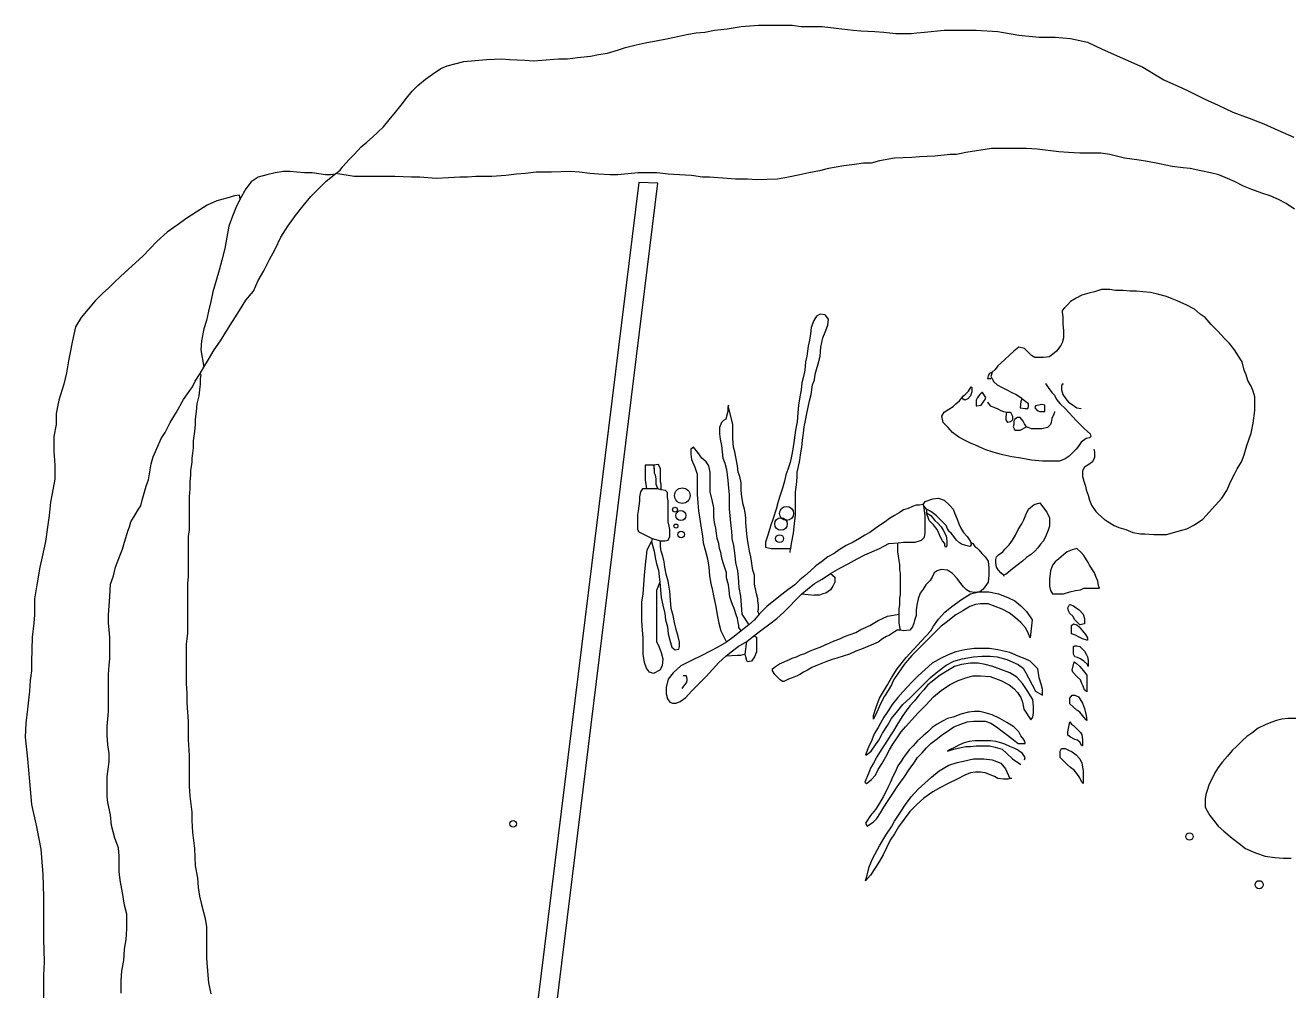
# Model space of a CAD drawing. Extents: x 0.1 to 15.9, y -3.2 to 14.4.
# Drawn here: x 3.96 to 11.34, y 8.73 to 14.38 of the extents above; entities that cross this region are included whole.
import ezdxf

# ---------------------------------------------------------------- set-up
doc = ezdxf.new("R2010")
doc.units = 0
doc.linetypes.add('HIDDEN', pattern=[0.375, 0.25, -0.125])
doc.layers.add('LAYER1', color=7, linetype='CONTINUOUS')

msp = doc.modelspace()

# ---------------------------------------------------------------- linework, layer by layer
at = {"layer": 'LAYER1', "color": 7, "linetype": 'CONTINUOUS'}
for points in [[(5.7696, 13.5059), (5.7736, 13.51), (5.7982, 13.5305), (5.8145, 13.5509), (5.8513, 13.5918), (5.88, 13.6204), (5.9208, 13.6654), (5.9536, 13.694), (5.9863, 13.7226), (6.019, 13.7513), (6.0517, 13.784), (6.0844, 13.8249), (6.1212, 13.8698), (6.1539, 13.9107), (6.1866, 13.9516), (6.2193, 13.9925), (6.2521, 14.0252), (6.297, 14.062), (6.3379, 14.0906), (6.387, 14.1234), (6.4238, 14.1397), (6.4688, 14.152), (6.5219, 14.1642), (6.6528, 14.1765), (6.7427, 14.1806), (6.7877, 14.1765), (6.8777, 14.1724), (6.9308, 14.1683), (7.0249, 14.1765), (7.0739, 14.1806), (7.1271, 14.1806), (7.1843, 14.1888), (7.262, 14.197), (7.307, 14.2051), (7.3602, 14.2133), (7.4256, 14.2338), (7.4665, 14.246), (7.5278, 14.2624), (7.581, 14.2746), (7.6546, 14.2869), (7.6955, 14.2951), (7.7527, 14.3074), (7.8222, 14.3237), (7.8795, 14.3319), (7.9285, 14.336), (7.9858, 14.3482), (8.0594, 14.3564), (8.1412, 14.3687), (8.2434, 14.3769), (8.272, 14.3769), (8.2925, 14.3769), (8.3334, 14.3769), (8.3783, 14.3769), (8.4397, 14.3769), (8.4928, 14.3687), (8.5623, 14.3687), (8.6155, 14.3687), (8.6973, 14.3605), (8.7954, 14.3482), (8.8404, 14.3442), (8.9222, 14.3401), (8.9753, 14.336), (9.0448, 14.3278), (9.1348, 14.3278), (9.1675, 14.3319), (9.2125, 14.336), (9.327, 14.3482), (9.4047, 14.3482), (9.4578, 14.3482), (9.5151, 14.3482), (9.6418, 14.3401), (9.7645, 14.3196), (9.8831, 14.3074), (9.9771, 14.3074), (10.0671, 14.2992), (10.1652, 14.2787), (10.2511, 14.2378), (10.3697, 14.1847), (10.4882, 14.1315), (10.6109, 14.0579), (10.7213, 14.0089), (10.7581, 13.9925), (10.8481, 13.9475), (10.9299, 13.9107), (11.0157, 13.8698), (11.1098, 13.833), (11.1956, 13.8003), (11.2774, 13.7635), (11.3715, 13.7226)], [(11.3756, 13.3015), (11.3265, 13.3342), (11.2815, 13.3587), (11.2324, 13.3792), (11.1834, 13.3955), (11.1261, 13.416), (11.0771, 13.4364), (11.028, 13.4609), (10.983, 13.4814), (10.9339, 13.5018), (10.8849, 13.5141), (10.8276, 13.5264), (10.7663, 13.5386), (10.7254, 13.5427), (10.66, 13.5509), (10.5864, 13.5673), (10.5169, 13.5795), (10.4678, 13.5877), (10.3819, 13.6), (10.2961, 13.6204), (10.2429, 13.6286), (10.1693, 13.6286), (10.1202, 13.6286), (10.0548, 13.6327), (9.9976, 13.6368), (9.8708, 13.6531), (9.8095, 13.6572), (9.6745, 13.6572), (9.605, 13.6572), (9.4537, 13.6327), (9.4006, 13.6204), (9.3638, 13.6204), (9.2738, 13.6122), (9.1839, 13.6081), (9.1389, 13.6041), (9.0367, 13.6), (8.9508, 13.5836), (8.9017, 13.5713), (8.8567, 13.5713), (8.8036, 13.5632), (8.7422, 13.555), (8.6523, 13.5386), (8.5991, 13.5264), (8.5378, 13.5141), (8.4846, 13.5018), (8.4192, 13.4896), (8.3538, 13.4773), (8.2311, 13.4732), (8.178, 13.4773), (8.1085, 13.4773), (8.0594, 13.4814), (7.9572, 13.4896), (7.9163, 13.4896), (7.8509, 13.4977), (7.7813, 13.5018), (7.7159, 13.5059), (7.6505, 13.5141), (7.5401, 13.5141), (7.4215, 13.5018), (7.3765, 13.5018), (7.307, 13.5059), (7.2579, 13.51), (7.1966, 13.5182), (7.1435, 13.5223), (7.0331, 13.5182), (6.9881, 13.5182), (6.9431, 13.5182), (6.8818, 13.51), (6.8286, 13.5059), (6.7673, 13.4977), (6.6855, 13.4937), (6.5914, 13.4937), (6.5424, 13.4896), (6.4974, 13.4896), (6.432, 13.4855), (6.3584, 13.4814), (6.2643, 13.4896), (6.2153, 13.4896), (6.1171, 13.4937), (6.064, 13.4937), (5.9945, 13.4937), (5.9413, 13.4937), (5.88, 13.4937), (5.7736, 13.51)], [(4.5183, 8.7177), (4.5183, 8.7913), (4.5224, 8.8486), (4.5347, 8.9099), (4.5388, 8.9753), (4.547, 9.0326), (4.551, 9.0939), (4.551, 9.1798), (4.5388, 9.2329), (4.5265, 9.3065), (4.5142, 9.3679), (4.5061, 9.4251), (4.5061, 9.4701), (4.5061, 9.5192), (4.502, 9.5682), (4.4815, 9.6255), (4.4611, 9.6991), (4.457, 9.7604), (4.4406, 9.834), (4.4365, 9.8708), (4.4365, 9.9199), (4.4365, 9.9853), (4.4488, 10.0712), (4.4488, 10.1202), (4.4406, 10.1693), (4.4365, 10.2266), (4.4365, 10.2797), (4.4447, 10.3656), (4.4447, 10.4065), (4.4447, 10.4882), (4.4447, 10.5291), (4.4447, 10.5823), (4.4488, 10.6355), (4.4529, 10.6723), (4.4529, 10.7172), (4.4529, 10.7581), (4.4529, 10.7949), (4.4488, 10.844), (4.4447, 10.8808), (4.4447, 10.9299), (4.4488, 10.983), (4.4529, 11.0362), (4.457, 11.1098), (4.4733, 11.1588), (4.4856, 11.2079), (4.5142, 11.2856), (4.5265, 11.3142), (4.5388, 11.3551), (4.5592, 11.4246), (4.5674, 11.4451), (4.5756, 11.4737), (4.5838, 11.49), (4.6001, 11.5146), (4.6206, 11.5473), (4.6328, 11.5677), (4.641, 11.6004), (4.6533, 11.6413), (4.6655, 11.6822), (4.6778, 11.719), (4.6942, 11.8131), (4.7064, 11.854), (4.7269, 11.903), (4.7514, 11.9603), (4.7759, 11.9971), (4.8046, 12.0543), (4.8414, 12.1157), (4.8822, 12.1893), (4.9068, 12.222), (4.9354, 12.2629), (4.9518, 12.2956), (4.9804, 12.3406), (5.0008, 12.3774), (5.0295, 12.4223), (5.0622, 12.4796), (5.099, 12.5327), (5.1562, 12.6227), (5.2094, 12.7086), (5.2462, 12.7699), (5.2911, 12.8231), (5.3198, 12.8844), (5.3525, 12.9416), (5.3852, 13.0071), (5.4179, 13.0684), (5.4506, 13.1379), (5.4915, 13.2033), (5.5365, 13.2647), (5.5815, 13.3219), (5.6264, 13.3751), (5.6673, 13.416), (5.7164, 13.465), (5.7736, 13.51)], [(4.9804, 12.3406), (4.9845, 12.3324), (4.9804, 12.3119), (4.9804, 12.2792), (4.9763, 12.2465), (4.9722, 12.2097), (4.9599, 12.1647), (4.9559, 12.1198), (4.9518, 12.0748), (4.9518, 12.0421), (4.9477, 12.0012), (4.9395, 11.948), (4.9395, 11.9071), (4.9354, 11.8744), (4.9313, 11.8458), (4.9313, 11.8213), (4.9231, 11.7763), (4.9231, 11.7477), (4.919, 11.7068), (4.919, 11.6659), (4.915, 11.6209), (4.915, 11.5841), (4.915, 11.5473), (4.915, 11.5187), (4.915, 11.4778), (4.915, 11.4287), (4.9109, 11.3878), (4.9109, 11.3347), (4.9109, 11.2938), (4.9109, 11.257), (4.9109, 11.2202), (4.9109, 11.1548), (4.9068, 11.1139), (4.9068, 11.073), (4.9068, 11.0362), (4.9068, 10.9994), (4.9068, 10.9585), (4.9068, 10.9176), (4.9068, 10.889), (4.9068, 10.8563), (4.9068, 10.8235), (4.9027, 10.7908), (4.8986, 10.7581), (4.8986, 10.7131), (4.8986, 10.6682), (4.8986, 10.6232), (4.8986, 10.5578), (4.8986, 10.5578), (4.8986, 10.5291), (4.9027, 10.4719), (4.9027, 10.4146), (4.9068, 10.3615), (4.9109, 10.3083), (4.9109, 10.2552), (4.9109, 10.202), (4.915, 10.108), (4.915, 10.0344), (4.915, 9.9281), (4.919, 9.8708), (4.9313, 9.7768), (4.9313, 9.7277), (4.9354, 9.6582), (4.9477, 9.5641), (4.9518, 9.4619), (4.964, 9.3924), (4.9681, 9.3352), (4.9763, 9.2861), (4.9886, 9.237), (5.009, 9.1552), (5.0172, 9.1062), (5.0172, 9.053), (5.0172, 8.9917), (5.0172, 8.9222), (5.0254, 8.824), (5.0295, 8.7791), (5.0417, 8.7136)]]:
    msp.add_lwpolyline(points, dxfattribs=at)
at = {"layer": 'LAYER1', "color": 7, "linetype": 'HIDDEN'}
for points in [[(5.7696, 13.5059), (5.7409, 13.5018), (5.7123, 13.5018), (5.6346, 13.5141), (5.5896, 13.5141), (5.5447, 13.5182), (5.5038, 13.5223), (5.467, 13.5223), (5.4179, 13.5141), (5.3688, 13.5018), (5.3198, 13.4896), (5.2789, 13.4609), (5.2462, 13.4201), (5.2135, 13.3628), (5.1889, 13.3096), (5.1685, 13.2606), (5.148, 13.2033), (5.1358, 13.1379), (5.1235, 13.0725), (5.1071, 13.003), (5.0908, 12.9457), (5.0744, 12.8844), (5.054, 12.819), (5.0417, 12.7617), (5.0295, 12.7045), (5.0172, 12.6513), (5.0008, 12.6023), (4.9886, 12.5327), (4.9845, 12.4796), (5.0008, 12.3774)], [(5.2135, 13.3628), (5.2094, 13.3833), (5.1807, 13.3792), (5.1358, 13.3669), (5.0785, 13.3505), (5.0213, 13.326), (4.9559, 13.2851), (4.9027, 13.2483), (4.8454, 13.2074), (4.7882, 13.1665), (4.7269, 13.1134), (4.6451, 13.0275), (4.6042, 12.9907), (4.5592, 12.9498), (4.5142, 12.9089), (4.4774, 12.8721), (4.4447, 12.8394), (4.412, 12.8108), (4.367, 12.7658), (4.3261, 12.7167), (4.2853, 12.6677), (4.2525, 12.6145), (4.2321, 12.5246), (4.2198, 12.4632), (4.2117, 12.4142), (4.1994, 12.3446), (4.183, 12.2792), (4.1544, 12.1852), (4.1381, 12.1075), (4.1381, 12.0421), (4.1258, 11.9726), (4.1258, 11.8867), (4.1299, 11.8049), (4.1299, 11.7231), (4.1217, 11.67), (4.1053, 11.5882), (4.0972, 11.5105), (4.089, 11.4573), (4.0767, 11.3592), (4.0563, 11.2692), (4.044, 11.2079), (4.0277, 11.118), (4.0113, 11.0239), (4.0113, 10.9299), (4.0072, 10.8808), (3.999, 10.799), (3.9949, 10.6559), (3.9949, 10.6027), (3.9868, 10.5455), (3.9827, 10.4842), (3.9704, 10.3778), (3.9622, 10.2961), (3.9581, 10.2143), (3.9704, 10.0875), (3.9827, 9.9567), (3.9949, 9.8217), (4.0236, 9.6909), (4.0481, 9.5601), (4.0522, 9.511), (4.0604, 9.4128), (4.0645, 9.282), (4.0645, 9.2288), (4.0645, 9.1593), (4.0645, 9.0367), (4.0685, 8.9017), (4.0645, 8.824), (4.0645, 8.685)]]:
    msp.add_lwpolyline(points, dxfattribs=at)
at = {"layer": 'LAYER1', "color": 1, "linetype": 'CONTINUOUS'}
for points in [[(6.5178, 4.2076), (7.6546, 13.4528), (7.5442, 13.4569), (6.4197, 4.3507)], [(8.4274, 11.2938), (8.4274, 11.2938), (8.4274, 11.302), (8.4315, 11.3183), (8.4356, 11.3469), (8.4478, 11.4083), (8.4519, 11.4451), (8.456, 11.4819), (8.4601, 11.5105), (8.4601, 11.5391), (8.4601, 11.5759), (8.4601, 11.6127), (8.4601, 11.6495), (8.4642, 11.6904), (8.4683, 11.7354), (8.4683, 11.764), (8.4765, 11.7967), (8.4846, 11.8335), (8.4887, 11.8662), (8.4969, 11.9112), (8.501, 11.9521), (8.5051, 11.993), (8.5092, 12.0298), (8.5174, 12.0666), (8.5255, 12.1075), (8.5337, 12.1443), (8.5419, 12.1811), (8.5501, 12.2179), (8.5582, 12.2751), (8.5582, 12.2751), (8.5705, 12.3038), (8.5746, 12.3365), (8.5828, 12.3651), (8.591, 12.3978), (8.6032, 12.4428), (8.6073, 12.4959), (8.6196, 12.5491), (8.6318, 12.5818), (8.6482, 12.6227), (8.6523, 12.6595), (8.6318, 12.684), (8.6032, 12.6881), (8.5828, 12.6759), (8.5664, 12.6513), (8.5501, 12.6104), (8.546, 12.5736), (8.5419, 12.5368), (8.5337, 12.5), (8.5255, 12.4428), (8.5174, 12.4101), (8.5133, 12.361), (8.5051, 12.3242), (8.4969, 12.2874), (8.4928, 12.2465), (8.4846, 12.2056), (8.4765, 12.1566), (8.4724, 12.1116), (8.4683, 12.0584), (8.4601, 12.0094), (8.4519, 11.9521), (8.4438, 11.8989), (8.4356, 11.8581), (8.4274, 11.8213), (8.4151, 11.7804), (8.4029, 11.7477), (8.3947, 11.7109), (8.3824, 11.67), (8.3702, 11.6291), (8.3579, 11.5923), (8.3456, 11.5473), (8.3293, 11.4941), (8.3129, 11.4492), (8.2966, 11.396), (8.2843, 11.3551), (8.2843, 11.3265), (8.317, 11.3183), (8.362, 11.3183), (8.4315, 11.3183)], [(7.6219, 11.3756), (7.6709, 11.3633), (7.6955, 11.3633), (7.7159, 11.3674), (7.7241, 11.3878), (7.7241, 11.4083), (7.7241, 11.4287), (7.72, 11.4492), (7.7159, 11.4737), (7.7159, 11.4941), (7.7159, 11.5105), (7.7159, 11.5309), (7.7159, 11.5514), (7.7159, 11.5718), (7.7159, 11.5964), (7.7118, 11.6168), (7.7118, 11.6454), (7.6996, 11.6577), (7.675, 11.6618), (7.6546, 11.6659), (7.6341, 11.6659), (7.6096, 11.6659), (7.5892, 11.6659), (7.5646, 11.6659), (7.5524, 11.6495), (7.5483, 11.6209), (7.5483, 11.5964), (7.5442, 11.5677), (7.5401, 11.5391), (7.536, 11.5146), (7.536, 11.49), (7.536, 11.4655), (7.536, 11.4287), (7.5442, 11.4164), (7.5442, 11.4164), (7.6219, 11.3756)], [(11.3837, 10.3247), (11.3388, 10.3247), (11.302, 10.3206), (11.2692, 10.3124), (11.2365, 10.3002), (11.2038, 10.2879), (11.1629, 10.2674), (11.1261, 10.2388), (11.0975, 10.2184), (11.0689, 10.1938), (11.0362, 10.1611), (11.0116, 10.1366), (10.983, 10.1039), (10.9544, 10.0712), (10.9299, 10.0385), (10.9094, 10.0057), (10.8931, 9.973), (10.8767, 9.9403), (10.8644, 9.9035), (10.8563, 9.879), (10.8522, 9.8545), (10.8522, 9.8258), (10.8522, 9.8054), (10.8644, 9.7849), (10.8808, 9.7563), (10.9094, 9.7195), (10.9299, 9.695), (10.9626, 9.6664), (11.0116, 9.6255), (11.0525, 9.5928), (11.0893, 9.5641), (11.1466, 9.5396), (11.2038, 9.5192), (11.2611, 9.511), (11.3101, 9.5069), (11.3551, 9.5069)]]:
    msp.add_lwpolyline(points, dxfattribs=at)
at = {"layer": 'LAYER1', "color": 4, "linetype": 'CONTINUOUS'}
for points in [[(10.202, 11.8989), (10.2061, 11.8826), (10.2061, 11.8662), (10.2061, 11.8499), (10.1938, 11.8253), (10.1734, 11.809), (10.1489, 11.7926), (10.1366, 11.7722), (10.1366, 11.7395), (10.1448, 11.7109), (10.1529, 11.6822), (10.157, 11.6618), (10.1693, 11.6291), (10.1775, 11.6004), (10.1898, 11.5718), (10.2143, 11.535), (10.2306, 11.5187), (10.2634, 11.49), (10.2797, 11.4778), (10.3206, 11.4532), (10.3492, 11.441), (10.3901, 11.4287), (10.431, 11.4124), (10.476, 11.4042), (10.5005, 11.4042), (10.5537, 11.4001), (10.5905, 11.4001), (10.6273, 11.4001), (10.7172, 11.4246), (10.7459, 11.4328), (10.7908, 11.4573), (10.8399, 11.49), (10.8767, 11.5309), (10.9135, 11.5718), (10.9503, 11.6127), (10.9789, 11.6577), (11.0035, 11.7109), (11.0239, 11.7517), (11.0403, 11.7845), (11.0648, 11.8253), (11.0812, 11.8662), (11.0975, 11.9194), (11.122, 11.993), (11.1343, 12.0502), (11.1425, 12.1238), (11.1425, 12.2056), (11.1343, 12.2383), (11.122, 12.267), (11.1016, 12.2997), (11.0934, 12.3324), (11.0812, 12.361), (11.0689, 12.4101), (11.0484, 12.4428), (11.0239, 12.4796), (10.9953, 12.5164), (10.9707, 12.5409), (10.9258, 12.59), (10.889, 12.6268), (10.8522, 12.6677), (10.8235, 12.6881), (10.7908, 12.7167), (10.7459, 12.7413), (10.6886, 12.7658), (10.66, 12.7781), (10.6273, 12.7903), (10.5823, 12.8026), (10.5332, 12.8149), (10.4882, 12.819), (10.4514, 12.8231), (10.4146, 12.8231), (10.3738, 12.8271), (10.3288, 12.8271), (10.2961, 12.8312), (10.247, 12.8312), (10.2061, 12.819), (10.1734, 12.8108), (10.1325, 12.7985), (10.0998, 12.7822), (10.0671, 12.7617), (10.0507, 12.7454), (10.0303, 12.7249), (10.018, 12.7086), (10.018, 12.7004), (10.0221, 12.6718), (10.0221, 12.6309), (10.0262, 12.59), (10.0262, 12.5491), (10.018, 12.5205), (10.0098, 12.5041), (9.9853, 12.4714), (9.9444, 12.4387), (9.9076, 12.4346), (9.8585, 12.4346), (9.8381, 12.4469), (9.8217, 12.4632), (9.7972, 12.4878), (9.7645, 12.4959), (9.7359, 12.4714), (9.7113, 12.451), (9.6827, 12.4223), (9.6582, 12.4019), (9.6418, 12.3855), (9.6255, 12.3651), (9.6091, 12.3487), (9.6009, 12.3242), (9.6173, 12.2915), (9.6377, 12.2751), (9.6664, 12.2588), (9.695, 12.2465), (9.7236, 12.2302), (9.7481, 12.2179), (9.7768, 12.2015), (9.7809, 12.1934), (9.7768, 12.177), (9.7727, 12.1402), (9.8013, 12.1361), (9.8177, 12.1361), (9.8217, 12.1484), (9.8217, 12.1647), (9.7809, 12.1934)], [(9.6091, 12.3487), (9.5928, 12.3406), (9.5846, 12.3283), (9.5805, 12.3119), (9.5805, 12.3119), (9.6009, 12.3119), (9.6009, 12.3119)], [(9.9199, 12.2833), (9.9199, 12.2833), (9.9362, 12.2588), (9.9567, 12.2302), (9.973, 12.2138), (9.9853, 12.1893), (10.0057, 12.1647), (10.0344, 12.1361), (10.0589, 12.1116), (10.0793, 12.087), (10.0998, 12.0666), (10.1325, 12.0339), (10.1489, 12.0175), (10.1816, 11.9889), (10.1857, 11.9726), (10.1775, 11.9644), (10.157, 11.9603), (10.1284, 11.9398), (10.1121, 11.9153), (10.0998, 11.8989), (10.0834, 11.8826), (10.0589, 11.8581), (10.0344, 11.8417), (10.0017, 11.8294), (9.9608, 11.8294), (9.9035, 11.8294), (9.8381, 11.8335), (9.7768, 11.8458), (9.7236, 11.854), (9.6705, 11.8662), (9.6337, 11.8744), (9.6091, 11.8826), (9.5723, 11.8949), (9.5355, 11.9112), (9.5069, 11.9235), (9.4864, 11.9317), (9.4537, 11.948), (9.4128, 11.9685), (9.376, 11.9971), (9.3515, 12.0257), (9.3229, 12.0543), (9.3147, 12.0911), (9.327, 12.1157), (9.3556, 12.132), (9.3801, 12.1484), (9.3965, 12.1647), (9.4169, 12.1811), (9.4292, 12.1974), (9.4415, 12.2097), (9.4537, 12.222), (9.4701, 12.2383), (9.4864, 12.2629), (9.4905, 12.2588), (9.4905, 12.2465), (9.4905, 12.2342), (9.4824, 12.2097), (9.466, 12.1934), (9.4496, 12.1852), (9.4292, 12.1974)], [(10.0262, 12.2792), (10.018, 12.2792), (10.0139, 12.267), (10.0139, 12.2465), (10.0221, 12.2179), (10.0385, 12.1934), (10.0548, 12.1729), (10.0753, 12.1606), (10.1039, 12.1402), (10.1284, 12.1361)], [(9.5519, 12.2302), (9.5478, 12.2302), (9.5355, 12.2179), (9.5232, 12.2015), (9.5151, 12.1852), (9.5151, 12.1647), (9.5151, 12.1525), (9.5192, 12.1525), (9.5437, 12.1566), (9.556, 12.1729), (9.5682, 12.1893), (9.5723, 12.2015), (9.5519, 12.2302)], [(8.2475, 10.9339), (8.2393, 10.9503), (8.2434, 10.9626), (8.2434, 10.9871), (8.2393, 11.0116), (8.2393, 11.0239), (8.2311, 11.0525), (8.227, 11.073), (8.2189, 11.1098), (8.2189, 11.1425), (8.2189, 11.1629), (8.2107, 11.1916), (8.2066, 11.2161), (8.2025, 11.2447), (8.1984, 11.2692), (8.1902, 11.302), (8.1862, 11.3265), (8.178, 11.3715), (8.1739, 11.4042), (8.1698, 11.4696), (8.1698, 11.4982), (8.1657, 11.5268), (8.1616, 11.5473), (8.1534, 11.5759), (8.1453, 11.6209), (8.1412, 11.6577), (8.1412, 11.7027), (8.133, 11.7395), (8.1248, 11.764), (8.1207, 11.8008), (8.1125, 11.8417), (8.1044, 11.8826), (8.0962, 11.9112), (8.0921, 11.9603), (8.0921, 11.9971), (8.0921, 12.0421), (8.0839, 12.083), (8.0676, 12.1443), (8.0676, 12.1566), (8.0635, 12.1443), (8.0635, 12.1198), (8.0553, 12.0911), (8.0512, 12.0748), (8.0389, 12.0666), (8.0267, 12.0543), (8.0144, 12.0257), (8.0144, 11.9889), (8.0185, 11.9562), (8.0267, 11.9194), (8.0308, 11.8826), (8.0349, 11.8458), (8.0471, 11.8172), (8.0553, 11.7804), (8.0594, 11.7477), (8.0635, 11.7149), (8.0676, 11.67), (8.0717, 11.6332), (8.0717, 11.5923), (8.0717, 11.5473), (8.0757, 11.5105), (8.0798, 11.4655), (8.0839, 11.4369), (8.088, 11.3919), (8.088, 11.3756), (8.0962, 11.3347), (8.1044, 11.2774), (8.1085, 11.2365), (8.1207, 11.1875), (8.1248, 11.1507), (8.1289, 11.0893), (8.1371, 11.0403), (8.1412, 10.9871), (8.1453, 10.9339), (8.1862, 10.8726)], [(9.5805, 12.1729), (9.5805, 12.1729), (9.5969, 12.1525), (9.6173, 12.1443), (9.6255, 12.1402), (9.6377, 12.1361), (9.6582, 12.1238), (9.6745, 12.1198), (9.695, 12.1157), (9.7154, 12.1157), (9.7277, 12.0911), (9.7277, 12.0707), (9.7154, 12.0584), (9.6991, 12.0543), (9.6909, 12.0707), (9.6909, 12.087), (9.695, 12.1157)], [(9.973, 12.1198), (9.973, 12.1157), (9.9689, 12.1034), (9.9567, 12.0789), (9.9526, 12.0543), (9.9485, 12.0421), (9.9321, 12.0257), (9.8994, 12.0175), (9.8749, 12.0175), (9.8381, 12.0175), (9.8095, 12.0298), (9.7972, 12.0462), (9.789, 12.0625), (9.7727, 12.083), (9.7563, 12.083), (9.74, 12.0748), (9.7359, 12.0625), (9.7359, 12.0421), (9.7318, 12.0298), (9.74, 12.0094), (9.7604, 12.0094), (9.7727, 12.0094), (9.8095, 12.0298)], [(9.8626, 12.1525), (9.8585, 12.1402), (9.8708, 12.1238), (9.8872, 12.1198), (9.9158, 12.1198), (9.9158, 12.1402), (9.9158, 12.1566), (9.8994, 12.1606), (9.8626, 12.1525)], [(8.1412, 10.8358), (8.1289, 10.8563), (8.1289, 10.8685), (8.1248, 10.8849), (8.1207, 10.9094), (8.1125, 10.9299), (8.1003, 10.9667), (8.088, 10.9994), (8.0757, 11.0362), (8.0717, 11.073), (8.0676, 11.1057), (8.0553, 11.1466), (8.0553, 11.1752), (8.0389, 11.2284), (8.0308, 11.2529), (8.0267, 11.2733), (8.0226, 11.2938), (8.0144, 11.3183), (8.0103, 11.3469), (8.0021, 11.3756), (7.9981, 11.4083), (7.994, 11.4369), (7.9858, 11.4696), (7.9817, 11.5023), (7.9817, 11.5309), (7.9817, 11.5555), (7.9735, 11.5923), (7.9613, 11.6495), (7.9613, 11.6781), (7.9613, 11.7272), (7.9613, 11.764), (7.9531, 11.8008), (7.9367, 11.8253), (7.9122, 11.8458), (7.8877, 11.8785), (7.8631, 11.9112), (7.8468, 11.8989), (7.8468, 11.8703), (7.8509, 11.8376), (7.8713, 11.7926), (7.8836, 11.7517), (7.8836, 11.719), (7.8836, 11.6781), (7.8836, 11.6332), (7.8877, 11.5841), (7.8917, 11.5391), (7.8999, 11.49), (7.9081, 11.4369), (7.9163, 11.3919), (7.9204, 11.351), (7.9326, 11.302), (7.9449, 11.257), (7.9531, 11.2079), (7.9572, 11.1588), (7.9653, 11.1139), (7.9735, 11.073), (7.9817, 11.0321), (7.994, 10.9789), (8.0021, 10.9299), (8.0103, 10.8808), (8.0226, 10.8358), (8.0226, 10.8358)], [(7.6341, 11.7845), (7.6341, 11.8049), (7.626, 11.8049), (7.6137, 11.8049), (7.5932, 11.8049), (7.5892, 11.8049), (7.5851, 11.8049), (7.581, 11.8049), (7.581, 11.7926), (7.581, 11.7804), (7.581, 11.764), (7.581, 11.7517), (7.581, 11.7395), (7.581, 11.719), (7.5892, 11.6659)], [(7.675, 11.6618), (7.675, 11.6945), (7.6709, 11.7068), (7.6709, 11.7313), (7.6709, 11.7477), (7.6709, 11.7681), (7.6709, 11.7845), (7.6587, 11.809), (7.63, 11.8049), (7.6341, 11.7845), (7.6341, 11.7599), (7.6382, 11.7477), (7.6423, 11.7231), (7.6423, 11.6945), (7.6546, 11.6659)], [(9.2043, 11.5759), (9.2166, 11.5923), (9.2616, 11.6086), (9.2943, 11.6127), (9.327, 11.6004), (9.3597, 11.5718), (9.3801, 11.5473), (9.3883, 11.5268), (9.4047, 11.49), (9.4128, 11.4614), (9.4251, 11.4369), (9.4415, 11.4124), (9.4619, 11.3878), (9.4824, 11.3592), (9.4864, 11.3388), (9.4783, 11.3306), (9.4537, 11.3347), (9.4292, 11.3428), (9.4169, 11.351), (9.4006, 11.3674), (9.3842, 11.3878), (9.3679, 11.4083), (9.3597, 11.4164), (9.3474, 11.4328), (9.3392, 11.4532), (9.3188, 11.4737), (9.3024, 11.49), (9.282, 11.5105), (9.2493, 11.535), (9.2248, 11.5473), (9.2084, 11.5677), (9.2043, 11.5759)], [(9.2043, 11.5759), (9.1839, 11.5718), (9.1634, 11.5718), (9.143, 11.5636), (9.1184, 11.5514), (9.0898, 11.5432), (9.0653, 11.5268), (9.0367, 11.5105), (9.008, 11.4941), (8.9835, 11.4737), (8.9508, 11.4532), (8.9222, 11.4328), (8.8935, 11.4124), (8.8649, 11.396), (8.8322, 11.3756), (8.7954, 11.3551), (8.7545, 11.3347), (8.7136, 11.3101), (8.685, 11.2897), (8.6482, 11.2692), (8.6114, 11.2406), (8.5787, 11.2161), (8.546, 11.1875), (8.5133, 11.1588), (8.4846, 11.1343), (8.456, 11.1057), (8.4151, 11.0771), (8.3783, 11.0484), (8.3415, 11.0198), (8.2925, 10.9789), (8.2475, 10.9339), (8.2189, 10.9012), (8.1862, 10.8726), (8.1412, 10.8358), (8.1003, 10.8031), (8.0553, 10.7704), (8.0062, 10.7418), (7.9613, 10.7172), (7.9122, 10.6927), (7.8509, 10.6641), (7.7895, 10.6314), (7.7445, 10.5905), (7.7159, 10.5537), (7.7036, 10.5046), (7.7036, 10.4678), (7.7118, 10.4392), (7.7241, 10.4187), (7.7404, 10.4146), (7.7609, 10.4146), (7.7854, 10.4228), (7.8181, 10.4474), (7.8509, 10.4842), (7.8958, 10.5291), (7.9367, 10.57), (7.9735, 10.6109), (8.0103, 10.6518), (8.0512, 10.6886), (8.0839, 10.7131), (8.1248, 10.7459), (8.1739, 10.7745), (8.2148, 10.8072), (8.2638, 10.844), (8.3088, 10.8767), (8.3497, 10.9094), (8.3906, 10.9462), (8.4233, 10.9789), (8.4601, 11.0157), (8.4969, 11.0525), (8.5296, 11.0812), (8.5705, 11.1139), (8.6155, 11.1384), (8.6646, 11.1711), (8.7177, 11.2038), (8.7668, 11.2284), (8.8199, 11.257), (8.8649, 11.2815), (8.9058, 11.2979), (8.9508, 11.3183), (9.0039, 11.3469), (9.0039, 11.3469)], [(9.4824, 11.3592), (9.4824, 11.3551), (9.4946, 11.3469), (9.5069, 11.3306), (9.5192, 11.3224), (9.5314, 11.3101), (9.5478, 11.2897), (9.5682, 11.2692), (9.5846, 11.2447), (9.5887, 11.2038), (9.5887, 11.1629), (9.5846, 11.122), (9.5723, 11.1016), (9.556, 11.0812), (9.5355, 11.0648), (9.5069, 11.0607), (9.4783, 11.0648), (9.4578, 11.0771), (9.4415, 11.0934), (9.4251, 11.1139), (9.4047, 11.1425), (9.376, 11.1711), (9.3474, 11.1916), (9.3106, 11.1956), (9.2861, 11.1875), (9.2697, 11.1752), (9.2575, 11.1507), (9.2452, 11.1302), (9.2207, 11.1057), (9.2043, 11.0812), (9.188, 11.0566), (9.1757, 11.0239), (9.1675, 10.9871), (9.1634, 10.9585), (9.1634, 10.9258), (9.1552, 10.8971), (9.1511, 10.8808), (9.143, 10.8603), (9.1266, 10.8399), (9.0898, 10.8358), (9.0735, 10.8399), (9.0653, 10.8808), (9.0653, 10.9094), (9.0653, 10.9339), (9.0653, 10.9626), (9.0694, 10.9912), (9.0694, 11.0076), (9.0694, 11.0157), (9.0694, 11.028), (9.0735, 11.0484), (9.0735, 11.0812), (9.0735, 11.1098), (9.0735, 11.1384), (9.0735, 11.1711), (9.0694, 11.1956), (9.0694, 11.2243), (9.0653, 11.2488), (9.0612, 11.2733), (9.0571, 11.2979), (9.0571, 11.3265), (9.0571, 11.3469), (9.0612, 11.351), (9.0898, 11.3551), (9.1184, 11.3551), (9.1593, 11.3551), (9.1961, 11.3674), (9.2125, 11.3837), (9.2166, 11.4124), (9.2166, 11.441), (9.2166, 11.4655), (9.2166, 11.49), (9.2166, 11.5105), (9.2084, 11.5677)], [(9.2248, 11.5473), (9.2248, 11.5268), (9.2493, 11.5105), (9.2738, 11.4819), (9.2902, 11.4655), (9.3106, 11.4451), (9.3229, 11.4246), (9.3392, 11.3919), (9.3433, 11.3633), (9.3433, 11.3347), (9.3392, 11.3265), (9.3352, 11.3265), (9.3311, 11.3347), (9.3311, 11.3469), (9.3188, 11.3633), (9.3065, 11.3837), (9.2943, 11.4124), (9.2861, 11.4287), (9.2656, 11.4573), (9.2411, 11.4819), (9.2248, 11.5268)], [(9.6786, 11.1548), (9.6745, 11.1629), (9.6582, 11.1752), (9.6459, 11.1916), (9.6337, 11.2079), (9.6296, 11.2365), (9.6296, 11.2529), (9.6337, 11.2692), (9.6459, 11.2815), (9.6705, 11.2979), (9.6827, 11.3142), (9.7073, 11.3388), (9.7277, 11.3674), (9.7441, 11.396), (9.7604, 11.4287), (9.7809, 11.4614), (9.7931, 11.486), (9.8054, 11.5146), (9.8217, 11.5473), (9.8545, 11.5759), (9.8872, 11.5841), (9.9035, 11.5636), (9.9281, 11.5309), (9.9444, 11.4982), (9.9444, 11.4492), (9.9362, 11.4246), (9.924, 11.396), (9.9076, 11.3633), (9.8913, 11.3428), (9.8749, 11.3224), (9.8585, 11.302), (9.8381, 11.2856), (9.8095, 11.2652), (9.7849, 11.2447), (9.7604, 11.2243), (9.7277, 11.1997), (9.6909, 11.167), (9.6745, 11.1629)], [(7.6219, 11.3756), (7.6178, 11.3592), (7.626, 11.3306), (7.6341, 11.302), (7.6382, 11.2652), (7.6464, 11.2284), (7.6587, 11.1916), (7.6628, 11.1548), (7.6668, 11.122), (7.6709, 11.0771), (7.675, 11.0321), (7.6832, 10.9871), (7.6955, 10.938), (7.6996, 10.9012), (7.7118, 10.8603), (7.7159, 10.8195), (7.7241, 10.7827), (7.7364, 10.7418), (7.7568, 10.7254), (7.7773, 10.7295), (7.7813, 10.7459), (7.7813, 10.7704), (7.7732, 10.8031), (7.7609, 10.844), (7.7527, 10.8849), (7.7445, 10.9258), (7.7323, 10.9667), (7.7282, 11.0157), (7.7241, 11.0689), (7.7159, 11.1261), (7.7036, 11.167), (7.6955, 11.2079), (7.6914, 11.2406), (7.6832, 11.2733), (7.675, 11.302), (7.6709, 11.3306), (7.6709, 11.3633)], [(7.6668, 11.122), (7.6464, 11.073), (7.6464, 11.0525), (7.6464, 11.0157), (7.6464, 10.983), (7.6464, 10.9544), (7.6464, 10.9299), (7.6464, 10.9053), (7.6464, 10.8767), (7.6464, 10.8399), (7.6464, 10.8031), (7.6464, 10.7745), (7.6628, 10.7418), (7.675, 10.7091), (7.6832, 10.6723), (7.6791, 10.6314), (7.6668, 10.6068), (7.63, 10.5864), (7.6055, 10.5946), (7.5892, 10.6191), (7.5769, 10.6518), (7.5687, 10.7009), (7.5687, 10.7499), (7.5687, 10.7949), (7.5646, 10.8399), (7.5605, 10.8931), (7.5605, 10.9667), (7.5605, 11.0035), (7.5687, 11.0525), (7.5728, 11.1057), (7.5769, 11.1629), (7.581, 11.2038), (7.5851, 11.2406), (7.5892, 11.2733), (7.5932, 11.3101), (7.6178, 11.3592)], [(9.0039, 11.3469), (9.0612, 11.351)], [(10.2347, 11.0852), (10.2306, 11.1016), (10.2266, 11.1261), (10.2143, 11.1548), (10.2061, 11.1752), (10.1775, 11.2202), (10.1693, 11.2365), (10.1529, 11.2611), (10.1448, 11.2774), (10.1284, 11.2938), (10.1039, 11.3183), (10.0753, 11.3101), (10.0466, 11.2979), (10.0262, 11.2815), (9.9976, 11.257), (9.9771, 11.2406), (9.9608, 11.2202), (9.9485, 11.1875), (9.9444, 11.1384), (9.9444, 11.0975), (9.9485, 11.073), (9.9608, 11.0525), (9.9935, 11.0525), (10.0262, 11.0525), (10.063, 11.0648), (10.0957, 11.073), (10.1243, 11.0771), (10.1448, 11.0852), (10.1775, 11.0852), (10.2347, 11.0852)], [(8.6646, 11.1711), (8.6891, 11.1507), (8.6891, 11.1343), (8.6891, 11.122), (8.6768, 11.0975), (8.6646, 11.0771), (8.6359, 11.0566), (8.6196, 11.0525), (8.5991, 11.0444), (8.5828, 11.0444), (8.5705, 11.0444), (8.5705, 11.0444)], [(8.4969, 11.0525), (8.5705, 11.0444)], [(9.8422, 10.9012), (9.8422, 10.9012), (9.8422, 10.9012), (9.8299, 10.7949), (9.8217, 10.8195), (9.8054, 10.8522), (9.7768, 10.8849), (9.7441, 10.9135), (9.7073, 10.9421), (9.6664, 10.9626), (9.6255, 10.9789), (9.5846, 10.9953), (9.5396, 10.9953), (9.511, 10.9912), (9.4783, 10.9789), (9.4374, 10.9544), (9.3965, 10.9299), (9.3392, 10.8849), (9.3106, 10.8644), (9.2779, 10.8317), (9.2452, 10.799), (9.2125, 10.7663), (9.188, 10.7418), (9.1675, 10.7213), (9.1389, 10.6927), (9.1143, 10.6641), (9.0939, 10.6395), (9.0367, 10.5578), (9.0285, 10.5414), (9.0203, 10.521), (8.9999, 10.4882), (8.9794, 10.4555), (8.9549, 10.4106), (8.9344, 10.3615), (8.914, 10.3206), (8.914, 10.341), (8.9303, 10.3901), (8.9508, 10.4433), (8.9958, 10.521), (9.0203, 10.5618), (9.053, 10.615), (9.1062, 10.6804), (9.1511, 10.7295), (9.1961, 10.7786), (9.2493, 10.8358), (9.2656, 10.8644), (9.2943, 10.9053), (9.3311, 10.9462), (9.372, 10.9789), (9.4292, 11.0198), (9.4824, 11.0525), (9.5314, 11.0648), (9.5887, 11.0648), (9.6459, 11.0525), (9.6991, 11.0321), (9.74, 11.0116), (9.7768, 10.983), (9.8095, 10.9503), (9.8422, 10.9012)], [(9.0735, 10.8399), (9.0612, 10.8399), (9.053, 10.8399), (9.0367, 10.8317), (9.0203, 10.8195), (9.008, 10.8113), (8.9917, 10.8031), (8.9671, 10.7908), (8.9426, 10.7704), (8.914, 10.7581), (8.8813, 10.7459), (8.8445, 10.7295), (8.8118, 10.7172), (8.775, 10.7009), (8.7382, 10.6886), (8.7014, 10.6763), (8.6727, 10.6682), (8.6359, 10.6559), (8.6073, 10.6436), (8.5787, 10.6314), (8.5542, 10.6232), (8.5296, 10.6068), (8.5051, 10.5946), (8.4846, 10.5823), (8.4683, 10.5741), (8.4397, 10.5618), (8.4192, 10.5537), (8.3906, 10.5414), (8.3824, 10.5414), (8.3702, 10.5496), (8.3538, 10.5659), (8.3374, 10.5823), (8.3252, 10.6027), (8.3252, 10.615), (8.3415, 10.6273), (8.3661, 10.6436), (8.4233, 10.6682), (8.4233, 10.6682), (8.4397, 10.6763), (8.4642, 10.6845), (8.4887, 10.6968), (8.5133, 10.705), (8.5419, 10.7172), (8.5705, 10.7295), (8.6032, 10.7418), (8.6318, 10.754), (8.6605, 10.7663), (8.685, 10.7786), (8.7177, 10.7908), (8.7463, 10.8031), (8.7791, 10.8154), (8.8118, 10.8276), (8.8404, 10.844), (8.869, 10.8563), (8.8935, 10.8685), (8.9222, 10.8849), (8.9426, 10.8971), (8.9671, 10.9094), (8.9958, 10.9217), (9.0653, 10.9339)], [(10.0589, 10.9871), (10.063, 10.9912), (10.0834, 10.983), (10.0998, 10.9707), (10.1161, 10.9585), (10.1407, 10.9339), (10.1489, 10.9094), (10.1489, 10.8767), (10.1202, 10.8726), (10.1039, 10.889), (10.0916, 10.9012), (10.0793, 10.9217), (10.063, 10.938), (10.0548, 10.9544), (10.0507, 10.9707), (10.0589, 10.9871)], [(9.8422, 10.9012), (9.8299, 10.7949)], [(10.0712, 10.8644), (10.0712, 10.8685), (10.0834, 10.8767), (10.1039, 10.8726), (10.1161, 10.8603), (10.1366, 10.8358), (10.1529, 10.8154), (10.1652, 10.7949), (10.1652, 10.7827), (10.1611, 10.7827), (10.1366, 10.7908), (10.1161, 10.799), (10.0957, 10.8113), (10.0712, 10.8195), (10.0712, 10.8317), (10.0712, 10.8317)], [(10.0712, 10.8317), (10.0712, 10.8685)], [(8.0226, 10.8358), (8.0553, 10.7704)], [(8.2148, 10.8072), (8.2311, 10.799), (8.2311, 10.7745), (8.2311, 10.7418), (8.2311, 10.7131), (8.2189, 10.6845), (8.2025, 10.66), (8.178, 10.6559), (8.1739, 10.6641), (8.1698, 10.6845), (8.1657, 10.7009), (8.1739, 10.7745)], [(9.9035, 10.4596), (9.9035, 10.4719), (9.9035, 10.4964), (9.8953, 10.525), (9.8831, 10.5618), (9.8749, 10.615), (9.8299, 10.66), (9.8013, 10.6723), (9.7604, 10.6886), (9.7113, 10.7091), (9.6418, 10.7254), (9.5928, 10.7336), (9.5478, 10.7336), (9.5028, 10.7336), (9.4496, 10.7254), (9.3965, 10.7131), (9.3515, 10.6968), (9.3106, 10.6763), (9.2575, 10.6477), (9.2166, 10.6109), (9.1757, 10.5741), (9.1389, 10.5373), (9.1143, 10.5087), (9.0857, 10.4801), (9.0571, 10.4474), (9.0244, 10.4065), (8.9999, 10.3697), (8.9753, 10.3329), (8.9549, 10.2961), (8.9426, 10.2715), (8.9181, 10.2347), (8.9058, 10.1979), (8.8854, 10.157), (8.869, 10.1121), (8.8731, 10.1121), (8.9017, 10.1325), (8.9263, 10.1693), (8.9467, 10.1979), (8.9671, 10.2388), (8.9958, 10.2838), (9.0203, 10.3247), (9.0571, 10.3697), (9.0857, 10.4065), (9.1266, 10.4433), (9.1675, 10.4842), (9.2084, 10.525), (9.2452, 10.5618), (9.2902, 10.5987), (9.3392, 10.6355), (9.3842, 10.66), (9.4333, 10.6723), (9.4987, 10.6845), (9.5478, 10.6886), (9.5969, 10.6886), (9.6377, 10.6845), (9.695, 10.6682), (9.7604, 10.6395), (9.789, 10.6191), (9.8054, 10.5905), (9.8217, 10.5618), (9.8422, 10.521), (9.8626, 10.4842), (9.9035, 10.4596)], [(10.0834, 10.7131), (10.0834, 10.7459), (10.0916, 10.7499), (10.1039, 10.7499), (10.1202, 10.7459), (10.1366, 10.7295), (10.1489, 10.7172), (10.157, 10.7009), (10.1652, 10.6845), (10.1693, 10.6641), (10.1693, 10.6395), (10.1693, 10.6273), (10.1652, 10.6395), (10.1448, 10.66), (10.1243, 10.6723), (10.108, 10.6804), (10.0916, 10.6845), (10.0834, 10.7009), (10.0834, 10.7131), (10.0834, 10.7459)], [(8.1657, 10.7009), (8.1371, 10.6927), (8.1207, 10.6927), (8.0512, 10.6886)], [(9.834, 10.3165), (9.8463, 10.3329), (9.8504, 10.3574), (9.8504, 10.3942), (9.8463, 10.4351), (9.8136, 10.4882), (9.7849, 10.5291), (9.7522, 10.5659), (9.7113, 10.5905), (9.6582, 10.6109), (9.6132, 10.6273), (9.5682, 10.6395), (9.5273, 10.6477), (9.4824, 10.6477), (9.4292, 10.6395), (9.3883, 10.6273), (9.3392, 10.5987), (9.2984, 10.5741), (9.2575, 10.5414), (9.2329, 10.521), (9.2084, 10.4923), (9.1839, 10.4637), (9.1552, 10.4269), (9.1266, 10.3983), (9.1062, 10.3697), (9.0857, 10.341), (9.0735, 10.3206), (9.0448, 10.2756), (9.0326, 10.2511), (9.0121, 10.2225), (8.9958, 10.1979), (8.9753, 10.1652), (8.959, 10.1407), (8.9344, 10.0998), (8.914, 10.063), (8.8976, 10.0344), (8.8854, 10.0017), (8.8649, 9.9526), (8.8731, 9.9444), (8.9017, 9.9649), (8.9263, 9.9935), (8.9426, 10.0262), (8.9631, 10.0589), (8.9876, 10.0998), (9.008, 10.1407), (9.0285, 10.1734), (9.0489, 10.2061), (9.0775, 10.247), (9.1021, 10.2756), (9.1389, 10.3165), (9.1757, 10.3574), (9.2207, 10.4024), (9.2656, 10.4514), (9.3106, 10.4882), (9.3597, 10.521), (9.4088, 10.5455), (9.4537, 10.5618), (9.4946, 10.5741), (9.5396, 10.5741), (9.5969, 10.57), (9.6582, 10.5455), (9.7073, 10.521), (9.7359, 10.5005), (9.7563, 10.476), (9.7768, 10.4474), (9.7849, 10.4187), (9.7931, 10.3778), (9.834, 10.3165)], [(10.0753, 10.6068), (10.0875, 10.6559), (10.0998, 10.6477), (10.1202, 10.6273), (10.1325, 10.615), (10.1489, 10.5946), (10.1611, 10.5782), (10.1611, 10.5496), (10.1611, 10.5291), (10.1611, 10.4964), (10.1611, 10.4801), (10.1489, 10.4923), (10.1407, 10.5128), (10.1325, 10.5291), (10.1243, 10.5496), (10.108, 10.5659), (10.0793, 10.5946), (10.0753, 10.6068), (10.0875, 10.6559)], [(7.7977, 10.5005), (7.8059, 10.5128), (7.8222, 10.5332), (7.8263, 10.5455), (7.8263, 10.5537), (7.8222, 10.5741), (7.8018, 10.5741)], [(10.063, 10.4106), (10.063, 10.4228), (10.063, 10.4433), (10.0753, 10.4596), (10.0916, 10.4596), (10.1121, 10.4514), (10.1202, 10.4392), (10.1366, 10.4146), (10.1489, 10.3819), (10.157, 10.341), (10.1611, 10.3124), (10.157, 10.3165), (10.1448, 10.3329), (10.1202, 10.3615), (10.1039, 10.3738), (10.1039, 10.3738)], [(10.1039, 10.3738), (10.063, 10.4106)], [(9.8013, 10.1775), (9.8013, 10.1816), (9.7931, 10.202), (9.7768, 10.2225), (9.7645, 10.247), (9.7359, 10.2756), (9.695, 10.3002), (9.6541, 10.3247), (9.6091, 10.3451), (9.5682, 10.3574), (9.5355, 10.3656), (9.5028, 10.3656), (9.4701, 10.3615), (9.4251, 10.3492), (9.3801, 10.3329), (9.3474, 10.3247), (9.3188, 10.3083), (9.2861, 10.292), (9.2575, 10.2715), (9.2329, 10.247), (9.2043, 10.2225), (9.1716, 10.1938), (9.1471, 10.1652), (9.1225, 10.1407), (9.0898, 10.0957), (9.0775, 10.0753), (9.0571, 10.0466), (9.0407, 10.0098), (9.0285, 9.9853), (9.0121, 9.9485), (8.9999, 9.924), (8.9876, 9.8953), (8.9712, 9.8667), (8.9508, 9.8299), (8.9263, 9.7931), (8.8976, 9.7563), (8.869, 9.7113), (8.8772, 9.695), (8.914, 9.7195), (8.9344, 9.74), (8.9549, 9.7727), (8.9753, 9.8054), (8.9958, 9.8381), (9.0121, 9.8626), (9.0326, 9.8913), (9.053, 9.924), (9.0735, 9.9526), (9.0939, 9.9812), (9.1225, 10.0262), (9.1511, 10.063), (9.1716, 10.0957), (9.2002, 10.1243), (9.2248, 10.1529), (9.2493, 10.1775), (9.282, 10.202), (9.3188, 10.2306), (9.3515, 10.2511), (9.3842, 10.2756), (9.4251, 10.292), (9.4619, 10.3042), (9.4987, 10.3083), (9.5355, 10.3083), (9.5682, 10.3083), (9.6009, 10.2961), (9.6337, 10.2756), (9.6582, 10.2552), (9.6827, 10.2388), (9.7318, 10.202), (9.7604, 10.1775), (9.8013, 10.1775)], [(10.063, 10.3042), (10.0712, 10.292), (10.0834, 10.2838), (10.1039, 10.2634), (10.1243, 10.2429), (10.1325, 10.2306), (10.1366, 10.1979), (10.1366, 10.1652), (10.1325, 10.1652), (10.1202, 10.1857), (10.108, 10.1979), (10.0916, 10.202), (10.0671, 10.2143), (10.0507, 10.2266), (10.0507, 10.247), (10.063, 10.3042)], [(9.7972, 10.0834), (9.8013, 10.0957), (9.7931, 10.108), (9.7849, 10.1202), (9.7563, 10.1407), (9.74, 10.1489), (9.7113, 10.1611), (9.6827, 10.1734), (9.6582, 10.1816), (9.6296, 10.1898), (9.6009, 10.1938), (9.5805, 10.1938), (9.556, 10.1938), (9.5314, 10.1938), (9.5069, 10.1938), (9.4742, 10.1898), (9.4456, 10.1816), (9.4169, 10.1693), (9.3924, 10.157), (9.3597, 10.1407), (9.3474, 10.1325), (9.3597, 10.1366), (9.3842, 10.1448), (9.4169, 10.1529), (9.4537, 10.1611), (9.4824, 10.1611), (9.5151, 10.1652), (9.5519, 10.1652), (9.5928, 10.1652), (9.6255, 10.157), (9.6664, 10.1448), (9.695, 10.1202), (9.7277, 10.0875), (9.7768, 10.0548), (9.7768, 10.0548)], [(10.0057, 10.0957), (10.0057, 10.108), (10.0057, 10.1325), (10.0139, 10.1489), (10.0344, 10.1489), (10.0507, 10.1407), (10.0753, 10.1284), (10.0998, 10.1121), (10.1202, 10.0875), (10.1325, 10.063), (10.1407, 10.018), (10.1407, 9.9812), (10.1407, 9.9444), (10.1325, 9.9526), (10.1202, 9.9771), (10.1039, 10.0017), (10.0875, 10.0221), (10.0671, 10.0385), (10.0466, 10.0548), (10.0466, 10.0548)], [(9.7236, 9.973), (9.7113, 9.973), (9.6991, 9.9689), (9.6745, 9.9689), (9.6418, 9.973), (9.6214, 9.9853), (9.5682, 10.0057), (9.5396, 10.0098), (9.511, 10.0098), (9.4824, 10.0057), (9.4496, 9.9935), (9.4047, 9.9689), (9.3515, 9.9444), (9.3065, 9.9199), (9.2616, 9.8953), (9.2084, 9.8585), (9.1675, 9.8217), (9.1266, 9.7809), (9.0939, 9.7359), (9.0612, 9.6909), (9.0367, 9.65), (9.0121, 9.6132), (8.9917, 9.5682), (8.9712, 9.5273), (8.9508, 9.4905), (8.9263, 9.4537), (8.8976, 9.4088), (8.869, 9.376), (8.869, 9.376), (8.8772, 9.4088), (8.8895, 9.4578), (8.9099, 9.5028), (8.9508, 9.5805), (8.9876, 9.6418), (9.0203, 9.6909), (9.0367, 9.7236), (9.0735, 9.7768), (9.1021, 9.8217), (9.1348, 9.8667), (9.1757, 9.9117), (9.2534, 9.9812), (9.2984, 10.018), (9.3556, 10.0507), (9.4047, 10.0671), (9.4415, 10.0753), (9.4987, 10.0875), (9.5601, 10.0875), (9.6091, 10.0834), (9.6582, 10.063), (9.6868, 10.0303), (9.7113, 9.973)], [(10.0466, 10.0548), (10.0057, 10.0957)]]:
    msp.add_lwpolyline(points, dxfattribs=at)
at = {"layer": 'LAYER1', "color": 1, "linetype": 'CONTINUOUS'}
for centre, radius in [((7.7977, 11.627), 0.0454), ((7.7548, 11.5452), 0.0145), ((7.7895, 11.5105), 0.0295), ((8.407, 11.5228), 0.0411), ((7.7605, 11.4492), 0.0119), ((8.3742, 11.4614), 0.0368), ((7.7909, 11.4001), 0.0195), ((8.3661, 11.3756), 0.0231), ((6.8096, 9.7087), 0.019), ((10.7617, 9.6342), 0.0213), ((11.1686, 9.3523), 0.0238)]:
    msp.add_circle(centre, radius, dxfattribs=at)

doc.saveas('drawing.dxf')
